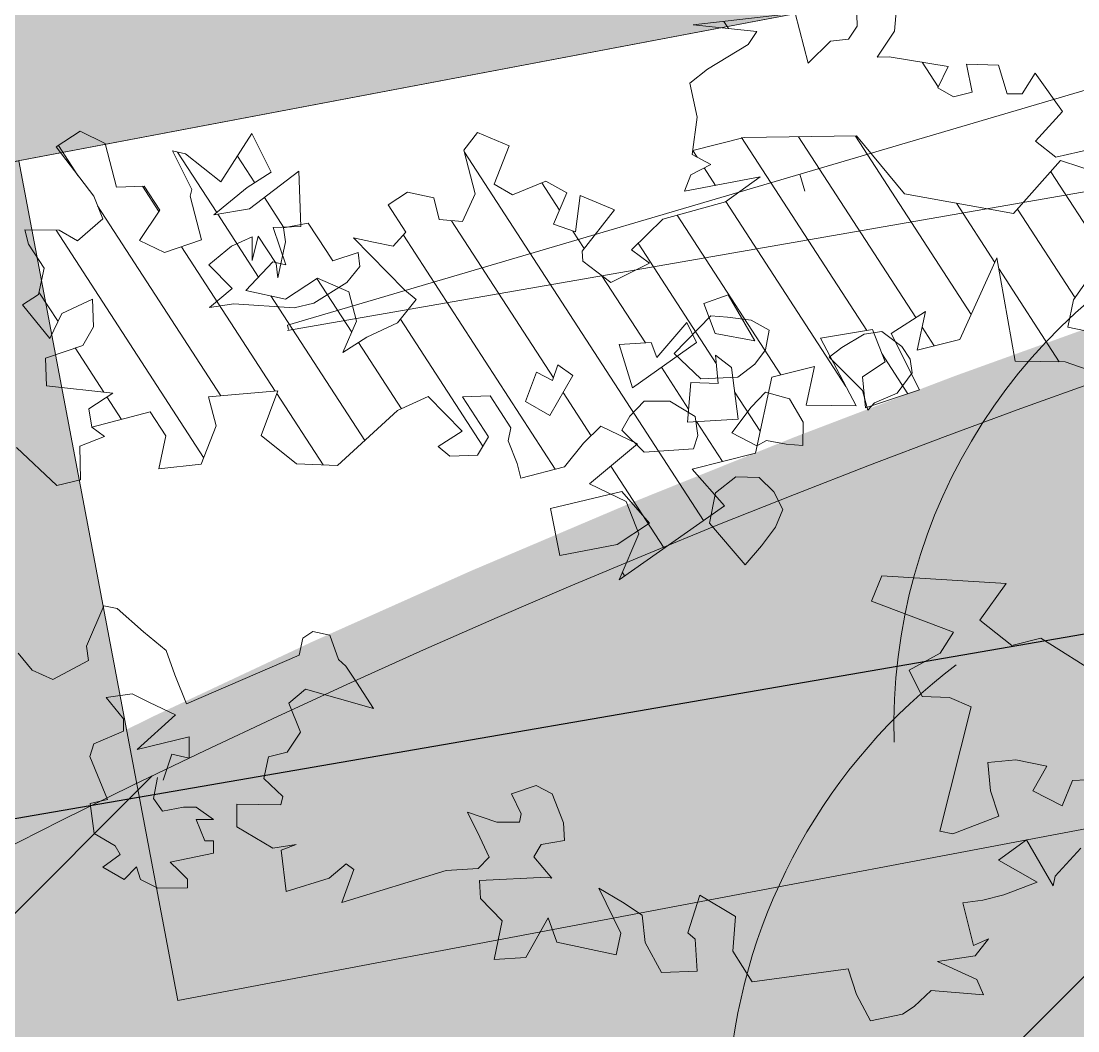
# Model space of a CAD drawing. Header units: metres. Extents: x 1838950 to 1842843, y 5171318 to 5174224.
# Drawn here: x 1841196.931 to 1841197.92, y 5171543.536 to 5171544.481 of the extents above; entities that cross this region are included whole.
import ezdxf

# ---------------------------------------------------------------- set-up
doc = ezdxf.new("R2010")
doc.units = ezdxf.units.M
doc.header["$LTSCALE"] = 0.0254
doc.layers.add('Fond topo - ESPACE_BOISE_SHAD', color=8, linetype='Continuous', lineweight=18)
doc.layers.add('SA - Talus', color=7, linetype='Continuous', lineweight=18)
for name, color, linetype, lineweight, true_color in [('SA - arbuste', 7, 'Continuous', 18, 0x008000), ('SA - clôture', 7, 'Continuous', 18, 0x800080), ('SA - EBC', 7, 'Continuous', 18, 0x4f7f3f), ('SA - EP-réso', 5, 'Continuous', 18, 0x0000ff), ('SA - gazon', 7, 'Continuous', 18, 0xccffcc), ('SA - haie séparative', 7, 'Continuous', 18, 0x008000), ('SA - Limite terrain', 1, 'Continuous', 18, 0xff0000), ('SA - trame EBC', 2, 'Continuous', 18, 0xffff00), ('SA - trame gazon', 4, 'Continuous', 18, 0x00ffff)]:
    doc.layers.add(name, color=color, linetype=linetype, lineweight=lineweight, true_color=true_color)

# ---------------------------------------------------------------- blocks, each defined once
blk = doc.blocks.new('MENSURA_TALSYM_4-4')
at = {"layer": 'SA - Talus'}
for p, q in [((1841197.66479, 5171544.32216), (1841197.66013, 5171544.33796)), ((1841197.18167, 5171544.19275), (1841197.18053, 5171544.1966))]:
    blk.add_line(p, q, dxfattribs=at)

msp = doc.modelspace()

# ---------------------------------------------------------------- hatches: boundary and pattern name
at = {"layer": 'Fond topo - ESPACE_BOISE_SHAD', "linetype": 'Continuous', "lineweight": 0, "true_color": 0x67a552}
msp.add_hatch(color=85, dxfattribs=at).paths.add_polyline_path([(1841240.57696, 5171532.47601), (1841223.90946, 5171528.20961), (1841224.06095, 5171523.69861), (1841215.55499, 5171521.13789), (1841206.86406, 5171520.67978), (1841199.27032, 5171522.03107), (1841198.99262, 5171522.19594), (1841198.71861, 5171522.36691), (1841198.44844, 5171522.54387), (1841198.18225, 5171522.72675), (1841197.92014, 5171522.91545), (1841197.66227, 5171523.10989), (1841197.40874, 5171523.30996), (1841197.15969, 5171523.51558), (1841196.91523, 5171523.72664), (1841196.67549, 5171523.94304), (1841196.44057, 5171524.16467), (1841196.2106, 5171524.39143), (1841195.98569, 5171524.62321), (1841195.76594, 5171524.85989), (1841195.55147, 5171525.10136), (1841195.34237, 5171525.3475), (1841195.13875, 5171525.59818), (1841194.94071, 5171525.8533), (1841194.74834, 5171526.11273), (1841194.56174, 5171526.37633), (1841194.381, 5171526.64398), (1841194.2062, 5171526.91556), (1841194.03744, 5171527.19092), (1841193.87478, 5171527.46994), (1841193.71832, 5171527.75247), (1841193.56813, 5171528.03839), (1841193.42428, 5171528.32755), (1841193.28685, 5171528.61981), (1841193.15589, 5171528.91503), (1841193.03147, 5171529.21307), (1841192.91365, 5171529.51378), (1841192.8025, 5171529.81701), (1841192.69805, 5171530.12262), (1841192.60038, 5171530.43046), (1841192.50951, 5171530.74038), (1841192.4255, 5171531.05223), (1841192.34839, 5171531.36585), (1841192.27821, 5171531.6811), (1841192.215, 5171531.99782), (1841192.1588, 5171532.31585), (1841192.10961, 5171532.63505), (1841192.06748, 5171532.95526), (1841192.03242, 5171533.27631), (1841192.00445, 5171533.59806), (1841191.98358, 5171533.92035), (1841191.96982, 5171534.24302), (1841191.96318, 5171534.56592), (1841191.96367, 5171534.88888), (1841191.97127, 5171535.21176), (1841191.98599, 5171535.53439), (1841192.00783, 5171535.85661), (1841192.03676, 5171536.17828), (1841192.07278, 5171536.49923), (1841192.11587, 5171536.81931), (1841192.16601, 5171537.13836), (1841192.22317, 5171537.45622), (1841192.28732, 5171537.77275), (1841192.32293, 5171537.93174), (1841192.36148, 5171538.09004), (1841192.40298, 5171538.2476), (1841192.4474, 5171538.40436), (1841192.49473, 5171538.56027), (1841192.54495, 5171538.71526), (1841192.59804, 5171538.8693), (1841192.654, 5171539.02232), (1841192.71279, 5171539.17427), (1841192.77439, 5171539.32511), (1841192.8388, 5171539.47477), (1841192.90597, 5171539.62321), (1841192.9759, 5171539.77037), (1841193.04855, 5171539.9162), (1841193.12391, 5171540.06066), (1841193.20193, 5171540.20369), (1841193.28261, 5171540.34525), (1841193.3659, 5171540.48528), (1841193.45179, 5171540.62373), (1841193.54024, 5171540.76057), (1841193.63121, 5171540.89573), (1841193.72469, 5171541.02918), (1841193.82063, 5171541.16086), (1841193.91901, 5171541.29074), (1841194.01979, 5171541.41877), (1841194.12293, 5171541.54489), (1841194.2284, 5171541.66908), (1841194.33616, 5171541.79129), (1841194.44617, 5171541.91146), (1841194.55841, 5171542.02957), (1841194.67282, 5171542.14557), (1841194.78937, 5171542.25943), (1841194.90802, 5171542.37109), (1841195.02872, 5171542.48053), (1841195.15144, 5171542.5877), (1841195.27614, 5171542.69257), (1841195.40276, 5171542.7951), (1841195.53127, 5171542.89526), (1841195.66162, 5171542.99301), (1841195.79376, 5171543.08832), (1841195.92766, 5171543.18115), (1841196.06326, 5171543.27148), (1841196.20052, 5171543.35927), (1841196.33939, 5171543.44449), (1841196.47981, 5171543.52711), (1841196.62176, 5171543.6071), (1841196.76516, 5171543.68444), (1841196.90998, 5171543.75909), (1841197.05616, 5171543.83104), (1841197.20366, 5171543.90026), (1841197.35242, 5171543.96672), (1841197.50239, 5171544.0304), (1841197.65352, 5171544.09128), (1841197.80575, 5171544.14934), (1841197.95904, 5171544.20456), (1841198.11333, 5171544.25691), (1841198.26857, 5171544.30639), (1841198.4247, 5171544.35297), (1841198.58167, 5171544.39663), (1841208.01189, 5171546.13825), (1841210.38319, 5171546.46826), (1841212.71196, 5171547.02398), (1841214.97675, 5171547.8003), (1841217.15673, 5171548.79008), (1841219.23183, 5171549.98421), (1841221.18295, 5171551.3717), (1841222.99213, 5171552.93976), (1841223.28293, 5171553.24412), (1841223.5445, 5171553.57393), (1841223.77461, 5171553.9264), (1841223.97133, 5171554.29855), (1841224.13299, 5171554.68722), (1841224.2582, 5171555.0891), (1841224.34592, 5171555.50081), (1841224.39539, 5171555.91883), (1841224.4062, 5171556.33963), (1841224.37826, 5171556.75965), (1841224.31179, 5171557.17531), (1841224.20738, 5171557.5831), (1841224.06589, 5171557.97955), (1841223.88854, 5171558.36131), (1841222.69923, 5171560.40298), (1841221.32547, 5171562.32539), (1841219.77912, 5171564.11192), (1841218.07355, 5171565.74713), (1841216.88847, 5171566.68061), (1841215.61507, 5171567.48945), (1841214.26639, 5171568.16537), (1841212.85628, 5171568.70143), (1841211.39918, 5171569.09214), (1841209.91003, 5171569.3335), (1841196.454, 5171570.69788), (1841184.6307, 5171572.61625), (1841184.42121, 5171572.65133), (1841184.21209, 5171572.68855), (1841184.00335, 5171572.72789), (1841183.79503, 5171572.76936), (1841183.58714, 5171572.81295), (1841183.37971, 5171572.85865), (1841183.17275, 5171572.90645), (1841182.96629, 5171572.95637), (1841182.76035, 5171573.00838), (1841182.55495, 5171573.06249), (1841182.35011, 5171573.11868), (1841182.14585, 5171573.17696), (1841181.9422, 5171573.23731), (1841181.73917, 5171573.29974), (1841181.53679, 5171573.36422), (1841181.33507, 5171573.43077), (1841181.13404, 5171573.49936), (1841180.93372, 5171573.57), (1841180.73413, 5171573.64268), (1841180.53529, 5171573.71738), (1841180.33723, 5171573.7941), (1841180.13995, 5171573.87283), (1841179.94348, 5171573.95357), (1841179.74785, 5171574.03631), (1841179.55307, 5171574.12103), (1841179.35916, 5171574.20773), (1841179.16615, 5171574.2964), (1841178.97404, 5171574.38703), (1841178.78287, 5171574.47961), (1841178.59266, 5171574.57414), (1841178.40341, 5171574.67059), (1841178.21516, 5171574.76897), (1841178.02791, 5171574.86925), (1841177.8417, 5171574.97144), (1841177.65654, 5171575.07552), (1841177.47245, 5171575.18148), (1841177.28944, 5171575.28931), (1841177.10755, 5171575.39899), (1841176.92677, 5171575.51052), (1841176.74715, 5171575.62389), (1841176.56869, 5171575.73908), (1841176.3914, 5171575.85608), (1841176.21532, 5171575.97488), (1841176.04046, 5171576.09546), (1841175.86684, 5171576.21782), (1841175.69447, 5171576.34194), (1841175.52337, 5171576.46781), (1841175.35356, 5171576.59541), (1841175.18506, 5171576.72474), (1841175.01788, 5171576.85577), (1841174.85205, 5171576.9885), (1841174.68758, 5171577.12291), (1841174.52448, 5171577.25899), (1841174.36278, 5171577.39672), (1841174.20249, 5171577.53609), (1841174.04363, 5171577.67709), (1841173.88621, 5171577.81969), (1841173.73025, 5171577.96389), (1841173.57576, 5171578.10967), (1841173.42277, 5171578.25702), (1841173.27129, 5171578.40591), (1841173.12133, 5171578.55634), (1841172.97291, 5171578.70829), (1841172.82604, 5171578.86175), (1841170.82783, 5171582.95021), (1841169.16058, 5171588.22289), (1841165.78622, 5171613.26164), (1841166.58941, 5171613.58847), (1841167.36105, 5171613.98408), (1841168.09526, 5171614.44548), (1841168.78644, 5171614.96913), (1841169.42932, 5171615.55107), (1841170.01901, 5171616.18684), (1841170.55101, 5171616.87161), (1841171.02128, 5171617.60016), (1841171.42624, 5171618.36694), (1841171.76278, 5171619.16612), (1841172.02836, 5171619.99159), (1841172.22095, 5171620.83708), (1841172.33908, 5171621.69614), (1841172.38185, 5171622.56223), (1841172.34894, 5171623.42876), (1841172.2406, 5171624.28911), (1841172.05764, 5171625.13673), (1841171.80148, 5171625.96518), (1841171.47405, 5171626.76813), (1841171.43548, 5171626.85266), (1841171.39738, 5171626.9374), (1841171.35975, 5171627.02236), (1841171.3226, 5171627.10752), (1841171.28591, 5171627.19289), (1841171.24971, 5171627.27845), (1841171.21398, 5171627.36422), (1841171.17872, 5171627.45019), (1841171.14395, 5171627.53635), (1841171.10965, 5171627.6227), (1841171.07584, 5171627.70925), (1841171.04251, 5171627.79598), (1841171.00965, 5171627.88289), (1841170.97729, 5171627.96998), (1841170.9454, 5171628.05726), (1841170.91401, 5171628.1447), (1841170.8831, 5171628.23233), (1841170.85267, 5171628.32012), (1841170.82274, 5171628.40808), (1841170.79329, 5171628.4962), (1841170.76434, 5171628.58449), (1841170.73587, 5171628.67294), (1841170.7079, 5171628.76154), (1841170.68042, 5171628.8503), (1841170.65343, 5171628.93921), (1841170.62694, 5171629.02826), (1841170.60095, 5171629.11747), (1841170.57545, 5171629.20681), (1841170.55044, 5171629.2963), (1841170.52594, 5171629.38592), (1841170.50193, 5171629.47568), (1841170.47843, 5171629.56558), (1841170.45542, 5171629.6556), (1841170.43291, 5171629.74574), (1841170.41091, 5171629.83601), (1841170.3894, 5171629.92641), (1841170.3684, 5171630.01691), (1841170.34791, 5171630.10754), (1841170.32791, 5171630.19828), (1841170.30842, 5171630.28912), (1841170.28944, 5171630.38008), (1841170.27096, 5171630.47114), (1841170.25299, 5171630.5623), (1841170.23553, 5171630.65355), (1841170.21857, 5171630.74491), (1841170.20212, 5171630.83636), (1841170.18618, 5171630.92789), (1841170.17075, 5171631.01952), (1841170.15583, 5171631.11122), (1841170.14142, 5171631.20301), (1841170.12751, 5171631.29488), (1841170.11412, 5171631.38683), (1841170.10124, 5171631.47884), (1841170.08888, 5171631.57093), (1841170.07702, 5171631.66308), (1841170.06568, 5171631.7553), (1841170.05485, 5171631.84758), (1841170.04453, 5171631.93992), (1841170.03472, 5171632.03232), (1841170.02543, 5171632.12477), (1841170.01665, 5171632.21727), (1841170.00839, 5171632.30981), (1841170.00064, 5171632.4024), (1841169.99341, 5171632.49503), (1841169.98669, 5171632.58771), (1841169.98049, 5171632.68041), (1841169.9748, 5171632.77315), (1841169.8848, 5171633.58479), (1841169.7111, 5171634.38272), (1841169.45558, 5171635.15833), (1841169.12099, 5171635.90325), (1841165.3562, 5171643.54185), (1841173.01784, 5171649.32357), (1841177.11529, 5171643.70723), (1841174.98599, 5171642.12992), (1841179.57685, 5171635.93454), (1841179.61904, 5171635.87683), (1841179.6605, 5171635.81859), (1841179.7012, 5171635.75982), (1841179.74115, 5171635.70053), (1841179.78034, 5171635.64074), (1841179.81876, 5171635.58046), (1841179.85641, 5171635.51968), (1841179.89327, 5171635.45843), (1841179.92935, 5171635.39672), (1841179.96464, 5171635.33455), (1841179.99913, 5171635.27193), (1841180.03282, 5171635.20887), (1841180.0657, 5171635.14539), (1841180.09776, 5171635.0815), (1841180.12901, 5171635.0172), (1841180.15942, 5171634.95251), (1841180.18901, 5171634.88743), (1841180.21777, 5171634.82198), (1841180.24568, 5171634.75616), (1841180.27276, 5171634.69), (1841180.29898, 5171634.62349), (1841180.32435, 5171634.55666), (1841180.34887, 5171634.48951), (1841180.37252, 5171634.42204), (1841180.39531, 5171634.35428), (1841180.41723, 5171634.28624), (1841180.43828, 5171634.21792), (1841180.45845, 5171634.14934), (1841180.47775, 5171634.0805), (1841180.49616, 5171634.01143), (1841180.51369, 5171633.94212), (1841180.53033, 5171633.87259), (1841180.54608, 5171633.80286), (1841180.56094, 5171633.73293), (1841180.5749, 5171633.66282), (1841180.58797, 5171633.59254), (1841180.60013, 5171633.52209), (1841180.6114, 5171633.4515), (1841180.62176, 5171633.38076), (1841180.63121, 5171633.3099), (1841180.63976, 5171633.23893), (1841180.6474, 5171633.16785), (1841180.65413, 5171633.09667), (1841180.65995, 5171633.02542), (1841180.66485, 5171632.9541), (1841180.66885, 5171632.88273), (1841180.67193, 5171632.8113), (1841180.6741, 5171632.73985), (1841180.67535, 5171632.66837), (1841180.67569, 5171632.59688), (1841180.67512, 5171632.5254), (1841180.67363, 5171632.45392), (1841180.67123, 5171632.38248), (1841180.66792, 5171632.31106), (1841180.66369, 5171632.2397), (1841180.65855, 5171632.1684), (1841180.6525, 5171632.09716), (1841180.64554, 5171632.02602), (1841180.63767, 5171631.95496), (1841180.62889, 5171631.88401), (1841180.61921, 5171631.81318), (1841180.60862, 5171631.74248), (1841180.34242, 5171622.58096), (1841180.82428, 5171620.66685), (1841185.22702, 5171612.60479), (1841196.97955, 5171597.4255), (1841207.57993, 5171599.26971), (1841210.43332, 5171595.42729), (1841213.64469, 5171591.87862), (1841217.18397, 5171588.6569), (1841221.01804, 5171585.79231), (1841225.111, 5171583.31165), (1841230.04804, 5171580.76966), (1841223.42847, 5171579.93363), (1841224.05783, 5171569.42696), (1841231.48846, 5171569.45284), (1841238.96285, 5171543.83825), (1841241.00693, 5171534.58618)])
at = {"layer": 'SA - EBC', "linetype": 'Continuous', "lineweight": 18, "true_color": 0x4f7f3f}
h = msp.add_hatch(dxfattribs=at)
h.set_pattern_fill('_USER_1', color=87, style=0, pattern_type=2)
h.set_pattern_definition([(45, (0, 0), (-0.53033008589, 0.53033008589), [])])
edge = h.paths.add_edge_path()
edge.add_line((1841240.53422, 5171532.51668), (1841223.85814, 5171528.24809))
edge.add_line((1841223.85814, 5171528.24809), (1841224.00969, 5171523.73539))
edge.add_line((1841224.00969, 5171523.73539), (1841215.54634, 5171521.1875))
edge.add_line((1841215.54634, 5171521.1875), (1841206.86717, 5171520.73002))
edge.add_line((1841206.86717, 5171520.73002), (1841199.28776, 5171522.07875))
edge.add_arc((1841206.6075, 5171534.7055), 14.59498, 167.91045, 239.899088, ccw=False)
edge.add_arc((1841200.84986, 5171535.93873), 8.70675, 105.025118, 167.910457, ccw=False)
edge.add_line((1841198.5927, 5171544.34782), (1841208.0187, 5171546.08867))
edge.add_arc((1841205.76173, 5171570.99186), 25.00526, 275.178548, 313.665881)
edge.add_arc((1841219.83592, 5171556.24649), 4.62123, 313.66588, 387.5573)
edge.add_arc((1841201.35554, 5171546.60272), 25.46654, 27.557292, 48.870644)
edge.add_arc((1841208.27418, 5171554.52551), 14.94807, 48.870638, 83.696887)
edge.add_line((1841209.9153, 5171569.38322), (1841196.46053, 5171570.74748))
edge.add_line((1841196.46053, 5171570.74748), (1841184.63871, 5171572.6656))
edge.add_arc((1841187.97224, 5171593.21091), 20.81399, 223.473151, 260.78391, ccw=False)
edge.add_line((1841172.8676, 5171578.89058), (1841170.87438, 5171582.96883))
edge.add_line((1841170.87438, 5171582.96883), (1841169.20956, 5171588.23385))
edge.add_line((1841169.20956, 5171588.23385), (1841165.84117, 5171613.22825))
edge.add_arc((1841162.44686, 5171622.61878), 9.98515, 289.872935, 384.685902)
edge.add_arc((1841186.66406, 5171633.75023), 16.66784, 183.35056, 204.685901, ccw=False)
edge.add_arc((1841162.12579, 5171632.31363), 7.91245, 3.350561, 27.161916)
edge.add_line((1841169.16566, 5171635.92572), (1841165.41934, 5171643.52685))
edge.add_line((1841165.41934, 5171643.52685), (1841173.0074, 5171649.25305))
edge.add_line((1841173.0074, 5171649.25305), (1841177.04564, 5171643.71786))
edge.add_line((1841177.04564, 5171643.71786), (1841174.91604, 5171642.14034))
edge.add_line((1841174.91604, 5171642.14034), (1841179.53668, 5171635.90477))
edge.add_arc((1841175.08494, 5171632.60597), 5.54076, -8.91739, 36.53896, ccw=False)
edge.add_line((1841180.55873, 5171631.7471), (1841180.29224, 5171622.57548))
edge.add_line((1841180.29224, 5171622.57548), (1841180.77735, 5171620.64847))
edge.add_line((1841180.77735, 5171620.64847), (1841185.18504, 5171612.57733))
edge.add_line((1841185.18504, 5171612.57733), (1841196.95845, 5171597.37108))
edge.add_line((1841196.95845, 5171597.37108), (1841207.5565, 5171599.21488))
edge.add_arc((1841248.67311, 5171626.80491), 49.5155, 213.862359, 241.55375)
edge.add_arc((1841288.10023, 5171699.58331), 132.28745, 241.5537408, 243.8874454)
edge.add_line((1841229.87577, 5171580.7983), (1841223.37576, 5171579.97737))
edge.add_line((1841223.37576, 5171579.97737), (1841224.01075, 5171569.3768))
edge.add_line((1841224.01075, 5171569.3768), (1841231.451, 5171569.40271))
edge.add_line((1841231.451, 5171569.40271), (1841238.91439, 5171543.82584))
edge.add_line((1841238.91439, 5171543.82584), (1841240.95582, 5171534.58576))
edge.add_line((1841240.95582, 5171534.58576), (1841240.53422, 5171532.51668))
at = {"layer": 'SA - gazon', "linetype": 'Continuous', "lineweight": 0, "true_color": 0xccffcc}
h = msp.add_hatch(color=254, dxfattribs=at)
edge = h.paths.add_edge_path()
edge.add_line((1841188.25297, 5171541.89329), (1841191.01313, 5171527.31842))
edge.add_line((1841191.01313, 5171527.31842), (1841190.52187, 5171527.22539))
edge.add_line((1841190.52187, 5171527.22539), (1841192.27617, 5171518.11403))
edge.add_line((1841192.27617, 5171518.11403), (1841199.81343, 5171519.39323))
edge.add_line((1841199.81343, 5171519.39323), (1841210.52294, 5171521.43963))
edge.add_line((1841210.52294, 5171521.43963), (1841228.99055, 5171525.7768))
edge.add_line((1841228.99055, 5171525.7768), (1841228.71953, 5171526.74257))
edge.add_line((1841228.71953, 5171526.74257), (1841226.94002, 5171526.15468))
edge.add_line((1841226.94002, 5171526.15468), (1841226.46913, 5171527.30603))
edge.add_line((1841226.46913, 5171527.30603), (1841227.29998, 5171527.58695))
edge.add_line((1841227.29998, 5171527.58695), (1841226.4609, 5171529.53804))
edge.add_line((1841226.4609, 5171529.53804), (1841225.19662, 5171532.61813))
edge.add_line((1841225.19662, 5171532.61813), (1841223.54146, 5171536.8595))
edge.add_line((1841223.54146, 5171536.8595), (1841222.17116, 5171540.43718))
edge.add_line((1841222.17116, 5171540.43718), (1841220.93767, 5171543.85646))
edge.add_line((1841220.93767, 5171543.85646), (1841218.80055, 5171549.74758))
edge.add_line((1841218.80055, 5171549.74758), (1841218.66686, 5171549.66565))
edge.add_arc((1841206.2459, 5171569.70997), 23.58082, 284.378263, 301.785451, ccw=False)
edge.add_line((1841212.10155, 5171546.86776), (1841210.26007, 5171546.51637))
edge.add_line((1841210.26007, 5171546.51637), (1841210.11072, 5171547.30496))
edge.add_line((1841210.11072, 5171547.30496), (1841208.93058, 5171547.08147))
edge.add_line((1841208.93058, 5171547.08147), (1841209.08134, 5171546.29144))
edge.add_line((1841209.08134, 5171546.29144), (1841207.03475, 5171545.91386))
edge.add_line((1841207.03475, 5171545.91386), (1841205.64572, 5171545.1871))
edge.add_line((1841205.64572, 5171545.1871), (1841197.07799, 5171543.56456))
edge.add_line((1841197.07799, 5171543.56456), (1841196.92913, 5171544.35059))
edge.add_line((1841196.92913, 5171544.35059), (1841195.75009, 5171544.1273))
edge.add_line((1841195.75009, 5171544.1273), (1841195.89894, 5171543.34127))
edge.add_line((1841195.89894, 5171543.34127), (1841188.25297, 5171541.89329))
msp.add_hatch(color=254, dxfattribs=at).paths.add_polyline_path([(1841194.99013, 5171546.52789), (1841195.45532, 5171544.07148), (1841204.80986, 5171545.84303), (1841204.62378, 5171546.8256), (1841200.69364, 5171546.0813), (1841200.41452, 5171547.55517)])

# ---------------------------------------------------------------- linework, layer by layer
at = {"layer": 'SA - arbuste'}
for centre, radius, start, end in [((1841198.26911, 5171543.82315), 0.52093, 43.62855, 181.84582), ((1841198.13156, 5171543.44793), 0.53976, 127.04846, 222.55566)]:
    msp.add_arc(centre, radius, start, end, dxfattribs=at)
at = {"layer": 'SA - clôture', "lineweight": 20, "flags": 128}
msp.add_lwpolyline([(1841204.8895, 5171548.91147), (1841205.44774, 5171545.96383), (1841196.83088, 5171544.33198)], dxfattribs=at)
at = {"layer": 'SA - EP-réso', "lineweight": 30}
msp.add_line((1841196.00527, 5171543.57637), (1841205.99142, 5171545.29869), dxfattribs=at)
at = {"layer": 'SA - haie séparative'}
for p, q in [((1841197.59318, 5171544.47439), (1841197.58884, 5171544.48108)), ((1841197.59318, 5171544.47439), (1841197.58884, 5171544.48108)), ((1841197.78958, 5171544.41988), (1841197.77466, 5171544.44289)), ((1841197.78958, 5171544.41988), (1841197.77466, 5171544.44289)), ((1841197.71306, 5171544.37376), (1841197.60806, 5171544.37249)), ((1841197.82045, 5171544.20675), (1841197.71214, 5171544.37374)), ((1841197.82045, 5171544.20675), (1841197.71214, 5171544.37374)), ((1841197.75817, 5171544.3195), (1841197.71306, 5171544.37376)), ((1841196.98447, 5171544.33689), (1841196.96624, 5171544.36501)), ((1841196.98447, 5171544.33689), (1841196.96624, 5171544.36501)), ((1841197.60806, 5171544.37249), (1841197.55987, 5171544.3602)), ((1841197.72287, 5171544.19166), (1841197.6056, 5171544.37246)), ((1841197.72287, 5171544.19166), (1841197.6056, 5171544.37246)), ((1841197.76872, 5171544.20374), (1841197.65887, 5171544.3731)), ((1841197.76872, 5171544.20374), (1841197.65887, 5171544.3731)), ((1841197.1144, 5171544.30212), (1841197.07768, 5171544.35873)), ((1841197.1144, 5171544.30212), (1841197.07768, 5171544.35873)), ((1841197.14996, 5171544.33005), (1841197.13376, 5171544.35503)), ((1841197.14996, 5171544.33005), (1841197.13376, 5171544.35503)), ((1841197.56987, 5171544.01373), (1841197.34615, 5171544.35864)), ((1841197.56987, 5171544.01373), (1841197.34615, 5171544.35864)), ((1841197.56385, 5171544.35407), (1841197.55987, 5171544.36021)), ((1841197.56385, 5171544.35407), (1841197.55987, 5171544.36021)), ((1841197.58104, 5171544.32756), (1841197.57044, 5171544.34392)), ((1841197.58104, 5171544.32756), (1841197.57044, 5171544.34392)), ((1841197.90414, 5171544.35076), (1841197.86011, 5171544.30118)), ((1841197.98706, 5171544.32363), (1841197.90414, 5171544.35076)), ((1841197.94559, 5171544.26212), (1841197.89487, 5171544.34032)), ((1841197.94559, 5171544.26212), (1841197.89487, 5171544.34032)), ((1841197.06016, 5171544.30297), (1841197.04481, 5171544.32664)), ((1841197.06016, 5171544.30297), (1841197.04481, 5171544.32664)), ((1841197.43508, 5171544.3043), (1841197.41855, 5171544.32979)), ((1841197.43508, 5171544.3043), (1841197.41855, 5171544.32979)), ((1841197.17697, 5171544.28841), (1841197.15894, 5171544.31621)), ((1841197.17697, 5171544.28841), (1841197.15894, 5171544.31621)), ((1841197.86011, 5171544.30118), (1841197.75817, 5171544.3195)), ((1841197.11825, 5171544.13064), (1841197.0029, 5171544.30849)), ((1841197.11825, 5171544.13064), (1841197.0029, 5171544.30849)), ((1841197.70317, 5171544.13928), (1841197.59088, 5171544.31239)), ((1841197.70317, 5171544.13928), (1841197.59088, 5171544.31239)), ((1841197.84257, 5171544.25542), (1841197.80666, 5171544.31079)), ((1841197.84257, 5171544.25542), (1841197.80666, 5171544.31079)), ((1841197.91766, 5171544.22242), (1841197.86384, 5171544.30539)), ((1841197.91766, 5171544.22242), (1841197.86384, 5171544.30539)), ((1841197.15357, 5171544.24173), (1841197.11543, 5171544.30053)), ((1841197.15357, 5171544.24173), (1841197.11543, 5171544.30053)), ((1841197.42948, 5171544.14741), (1841197.33408, 5171544.29449)), ((1841197.42948, 5171544.14741), (1841197.33408, 5171544.29449)), ((1841197.64237, 5171544.15025), (1841197.5454, 5171544.29975)), ((1841197.64237, 5171544.15025), (1841197.5454, 5171544.29975)), ((1841197.10212, 5171544.07274), (1841196.964, 5171544.28569)), ((1841197.10212, 5171544.07274), (1841196.964, 5171544.28569)), ((1841197.17699, 5171544.28786), (1841197.20001, 5171544.29216)), ((1841197.17877, 5171544.27459), (1841197.17699, 5171544.28786)), ((1841197.20001, 5171544.29216), (1841197.21665, 5171544.26651)), ((1841197.45826, 5171544.26857), (1841197.44776, 5171544.28474)), ((1841197.45826, 5171544.26857), (1841197.44776, 5171544.28474)), ((1841197.12819, 5171544.27063), (1841197.14756, 5171544.2794)), ((1841197.14746, 5171544.25732), (1841197.15322, 5171544.28003)), ((1841197.14756, 5171544.2794), (1841197.14746, 5171544.25732)), ((1841197.15322, 5171544.28003), (1841197.16986, 5171544.25438)), ((1841197.17163, 5171544.24111), (1841197.17877, 5171544.27459)), ((1841197.43126, 5171544.06189), (1841197.28911, 5171544.28106)), ((1841197.43126, 5171544.06189), (1841197.28911, 5171544.28106)), ((1841197.1691, 5171544.13501), (1841197.08147, 5171544.27012)), ((1841197.1691, 5171544.13501), (1841197.08147, 5171544.27012)), ((1841197.10694, 5171544.25306), (1841197.12819, 5171544.27063)), ((1841197.21665, 5171544.26651), (1841197.22289, 5171544.2569)), ((1841197.22289, 5171544.2569), (1841197.24666, 5171544.26472)), ((1841197.24666, 5171544.26472), (1841197.24844, 5171544.25145)), ((1841197.58181, 5171544.16084), (1841197.50881, 5171544.2734)), ((1841197.58181, 5171544.16084), (1841197.50881, 5171544.2734)), ((1841197.12892, 5171544.23087), (1841197.10694, 5171544.25306)), ((1841197.16986, 5171544.25438), (1841197.17163, 5171544.24111)), ((1841197.24844, 5171544.25145), (1841197.23606, 5171544.23659)), ((1841197.90291, 5171544.16239), (1841197.84633, 5171544.24962)), ((1841197.90291, 5171544.16239), (1841197.84633, 5171544.24962)), ((1841197.23606, 5171544.23659), (1841197.20525, 5171544.21737)), ((1841197.24074, 5171544.1901), (1841197.20819, 5171544.24028)), ((1841197.24074, 5171544.1901), (1841197.20819, 5171544.24028)), ((1841197.51565, 5171544.18009), (1841197.47491, 5171544.2429)), ((1841197.51565, 5171544.18009), (1841197.47491, 5171544.2429)), ((1841196.96583, 5171544.20011), (1841196.94799, 5171544.22762)), ((1841196.96583, 5171544.20011), (1841196.94799, 5171544.22762)), ((1841197.10768, 5171544.2133), (1841197.12892, 5171544.23087)), ((1841197.13051, 5171544.21672), (1841197.10768, 5171544.2133)), ((1841197.18682, 5171544.21301), (1841197.13051, 5171544.21672)), ((1841197.25287, 5171544.08863), (1841197.16503, 5171544.22405)), ((1841197.25287, 5171544.08863), (1841197.16503, 5171544.22405)), ((1841197.20525, 5171544.21737), (1841197.18682, 5171544.21301)), ((1841197.36351, 5171544.08358), (1841197.28642, 5171544.20243)), ((1841197.36351, 5171544.08358), (1841197.28642, 5171544.20243)), ((1841197.78582, 5171544.17738), (1841197.7745, 5171544.19482)), ((1841197.78582, 5171544.17738), (1841197.7745, 5171544.19482)), ((1841197.28718, 5171544.11849), (1841197.247, 5171544.18044)), ((1841197.28718, 5171544.11849), (1841197.247, 5171544.18044)), ((1841197.0087, 5171544.13401), (1841196.98188, 5171544.17536)), ((1841197.0087, 5171544.13401), (1841196.98188, 5171544.17536)), ((1841197.76125, 5171544.13249), (1841197.73686, 5171544.17009)), ((1841197.76125, 5171544.13249), (1841197.73686, 5171544.17009)), ((1841197.55588, 5171544.11806), (1841197.53048, 5171544.15722)), ((1841197.55588, 5171544.11806), (1841197.53048, 5171544.15722)), ((1841197.02522, 5171544.10854), (1841197.01164, 5171544.12948)), ((1841197.02522, 5171544.10854), (1841197.01164, 5171544.12948)), ((1841197.21396, 5171544.06585), (1841197.17054, 5171544.13279)), ((1841197.21396, 5171544.06585), (1841197.17054, 5171544.13279)), ((1841197.46468, 5171544.09314), (1841197.43845, 5171544.13357)), ((1841197.46468, 5171544.09314), (1841197.43845, 5171544.13357)), ((1841197.62296, 5171544.0974), (1841197.59904, 5171544.13428)), ((1841197.62296, 5171544.0974), (1841197.59904, 5171544.13428)), ((1841197.58772, 5171544.06897), (1841197.56338, 5171544.10649)), ((1841197.58772, 5171544.06897), (1841197.56338, 5171544.10649)), ((1841197.00942, 5171544.09237), (1841196.99752, 5171544.10135)), ((1841196.98634, 5171544.08347), (1841197.00942, 5171544.09237)), ((1841196.96468, 5171544.04664), (1841196.92714, 5171544.08227)), ((1841196.98634, 5171544.08347), (1841196.98701, 5171544.05202)), ((1841197.53299, 5171543.98782), (1841197.48312, 5171544.0647)), ((1841197.53299, 5171543.98782), (1841197.48312, 5171544.0647)), ((1841196.98701, 5171544.05202), (1841196.96468, 5171544.04664)), ((1841197.42659, 5171544.02518), (1841197.49355, 5171544.04111)), ((1841197.49355, 5171544.04111), (1841197.51947, 5171544.01149)), ((1841197.43554, 5171543.98109), (1841197.42659, 5171544.02518)), ((1841197.51947, 5171544.01149), (1841197.48898, 5171543.99142)), ((1841197.48898, 5171543.99142), (1841197.43554, 5171543.98109)), ((1841197.49612, 5171543.9619), (1841197.494, 5171543.96516)), ((1841197.49612, 5171543.9619), (1841197.494, 5171543.96516)), ((1841197.7369, 5171543.96218), (1841197.72724, 5171543.93845)), ((1841197.85323, 5171543.95488), (1841197.7369, 5171543.96218)), ((1841197.82842, 5171543.92057), (1841197.85323, 5171543.95488)), ((1841197.72724, 5171543.93845), (1841197.8039, 5171543.90922)), ((1841197.00884, 5171543.93408), (1841196.99246, 5171543.89612)), ((1841197.02118, 5171543.93145), (1841197.00884, 5171543.93408)), ((1841197.04599, 5171543.90958), (1841197.02118, 5171543.93145)), ((1841197.85833, 5171543.8967), (1841197.82842, 5171543.92057)), ((1841197.06715, 5171543.89218), (1841197.04599, 5171543.90958)), ((1841197.20447, 5171543.90988), (1841197.19485, 5171543.90364)), ((1841197.22032, 5171543.9065), (1841197.20447, 5171543.90988)), ((1841197.8039, 5171543.90922), (1841197.79146, 5171543.88976)), ((1841197.19485, 5171543.90364), (1841197.19147, 5171543.88779)), ((1841197.22834, 5171543.88361), (1841197.22032, 5171543.9065)), ((1841197.88563, 5171543.90377), (1841197.85833, 5171543.8967)), ((1841197.94732, 5171543.86483), (1841197.88563, 5171543.90377)), ((1841196.94166, 5171543.8738), (1841196.92843, 5171543.88951)), ((1841196.99246, 5171543.89612), (1841196.99424, 5171543.88285)), ((1841197.07516, 5171543.86929), (1841197.06715, 5171543.89218)), ((1841197.79146, 5171543.88976), (1841197.76229, 5171543.87388)), ((1841196.99424, 5171543.88285), (1841196.96098, 5171543.86507)), ((1841197.19147, 5171543.88779), (1841197.08595, 5171543.84212)), ((1841197.23533, 5171543.87752), (1841197.22834, 5171543.88361)), ((1841196.96098, 5171543.86507), (1841196.94166, 5171543.8738)), ((1841197.08595, 5171543.84212), (1841197.07516, 5171543.86929)), ((1841197.24503, 5171543.86255), (1841197.23533, 5171543.87752)), ((1841197.76229, 5171543.87388), (1841197.77452, 5171543.84917)), ((1841197.26098, 5171543.83797), (1841197.24503, 5171543.86255)), ((1841197.01089, 5171543.84802), (1841197.0352, 5171543.8517)), ((1841197.0352, 5171543.8517), (1841197.05144, 5171543.84364)), ((1841197.18189, 5171543.84285), (1841197.1976, 5171543.85608)), ((1841197.1976, 5171543.85608), (1841197.26098, 5171543.83797)), ((1841197.02717, 5171543.82825), (1841197.01089, 5171543.84802)), ((1841197.05144, 5171543.84364), (1841197.0758, 5171543.83201)), ((1841197.19268, 5171543.81569), (1841197.18189, 5171543.84285)), ((1841197.77452, 5171543.84917), (1841197.80013, 5171543.84831)), ((1841197.82033, 5171543.8394), (1841197.79095, 5171543.72317)), ((1841197.80013, 5171543.84831), (1841197.82033, 5171543.8394)), ((1841197.0758, 5171543.83201), (1841197.03987, 5171543.79947)), ((1841197.0272, 5171543.81654), (1841197.02717, 5171543.82825)), ((1841196.99932, 5171543.80474), (1841197.0272, 5171543.81654)), ((1841197.03987, 5171543.79947), (1841197.08847, 5171543.81133)), ((1841197.08847, 5171543.81133), (1841197.08854, 5171543.79151)), ((1841197.18043, 5171543.79712), (1841197.19268, 5171543.81569)), ((1841196.99575, 5171543.79302), (1841196.99932, 5171543.80474)), ((1841197.01209, 5171543.75254), (1841196.99575, 5171543.79302)), ((1841197.07231, 5171543.79507), (1841197.06428, 5171543.77072)), ((1841197.08854, 5171543.79151), (1841197.07231, 5171543.79507)), ((1841197.15856, 5171543.7723), (1841197.16288, 5171543.79257)), ((1841197.16288, 5171543.79257), (1841197.18043, 5171543.79712)), ((1841197.83593, 5171543.78726), (1841197.86229, 5171543.78994)), ((1841197.86229, 5171543.78994), (1841197.89136, 5171543.78374)), ((1841197.8386, 5171543.76091), (1841197.83593, 5171543.78726)), ((1841197.89136, 5171543.78374), (1841197.87817, 5171543.76076)), ((1841197.05887, 5171543.7734), (1841197.05533, 5171543.75358)), ((1841197.1762, 5171543.75565), (1841197.15856, 5171543.7723)), ((1841197.90555, 5171543.74664), (1841197.91522, 5171543.77037)), ((1841197.91522, 5171543.77037), (1841197.96366, 5171543.77293)), ((1841197.41324, 5171543.76591), (1841197.39035, 5171543.7579)), ((1841197.42816, 5171543.75813), (1841197.41324, 5171543.76591)), ((1841197.84643, 5171543.73713), (1841197.8386, 5171543.76091)), ((1841197.87817, 5171543.76076), (1841197.90555, 5171543.74664)), ((1841196.99589, 5171543.74888), (1841197.01209, 5171543.75254)), ((1841197.05533, 5171543.75358), (1841197.06347, 5171543.74189)), ((1841197.17451, 5171543.74772), (1841197.1762, 5171543.75565)), ((1841197.39035, 5171543.7579), (1841197.3993, 5171543.73941)), ((1841197.43895, 5171543.73096), (1841197.42816, 5171543.75813)), ((1841196.99958, 5171543.72097), (1841196.99589, 5171543.74888)), ((1841197.06347, 5171543.74189), (1841197.08328, 5171543.74556)), ((1841197.08328, 5171543.74556), (1841197.09499, 5171543.74559)), ((1841197.09499, 5171543.74559), (1841197.11124, 5171543.73393)), ((1841197.13317, 5171543.74824), (1841197.17451, 5171543.74772)), ((1841197.13326, 5171543.72704), (1841197.13317, 5171543.74824)), ((1841197.34897, 5171543.74093), (1841197.36051, 5171543.71729)), ((1841197.37641, 5171543.7314), (1841197.34897, 5171543.74093)), ((1841197.11124, 5171543.73393), (1841197.09502, 5171543.73388)), ((1841197.09502, 5171543.73388), (1841197.10319, 5171543.71409)), ((1841197.39761, 5171543.73148), (1841197.37641, 5171543.7314)), ((1841197.3993, 5171543.73941), (1841197.39761, 5171543.73148)), ((1841197.43997, 5171543.71417), (1841197.43895, 5171543.73096)), ((1841197.80329, 5171543.72054), (1841197.84643, 5171543.73713)), ((1841197.01943, 5171543.70932), (1841196.99958, 5171543.72097)), ((1841197.16675, 5171543.70701), (1841197.13326, 5171543.72704)), ((1841197.79095, 5171543.72317), (1841197.80329, 5171543.72054)), ((1841197.10319, 5171543.71409), (1841197.1113, 5171543.71412)), ((1841197.1113, 5171543.71412), (1841197.11134, 5171543.70241)), ((1841197.36051, 5171543.71729), (1841197.36947, 5171543.6988)), ((1841197.41802, 5171543.71056), (1841197.43997, 5171543.71417)), ((1841197.87212, 5171543.71508), (1841197.84591, 5171543.6958)), ((1841197.89702, 5171543.67201), (1841197.87212, 5171543.71508)), ((1841197.00779, 5171543.68947), (1841197.02396, 5171543.70123)), ((1841197.02396, 5171543.70123), (1841197.01943, 5171543.70932)), ((1841197.11134, 5171543.70241), (1841197.07083, 5171543.69417)), ((1841197.1887, 5171543.71062), (1841197.16675, 5171543.70701)), ((1841197.17468, 5171543.70532), (1841197.1887, 5171543.71062)), ((1841197.17932, 5171543.66657), (1841197.17468, 5171543.70532)), ((1841197.41099, 5171543.69916), (1841197.41802, 5171543.71056)), ((1841197.9229, 5171543.70702), (1841197.8989, 5171543.68082)), ((1841197.07083, 5171543.69417), (1841197.07896, 5171543.68609)), ((1841197.23547, 5171543.69236), (1841197.21975, 5171543.67913)), ((1841197.24265, 5171543.68715), (1841197.23547, 5171543.69236)), ((1841197.36947, 5171543.6988), (1841197.35891, 5171543.68816)), ((1841197.42787, 5171543.67898), (1841197.41099, 5171543.69916)), ((1841197.84591, 5171543.6958), (1841197.88204, 5171543.6752)), ((1841197.02764, 5171543.67782), (1841197.00779, 5171543.68947)), ((1841197.03931, 5171543.68957), (1841197.02764, 5171543.67782)), ((1841197.04295, 5171543.67787), (1841197.03931, 5171543.68957)), ((1841197.07896, 5171543.68609), (1841197.08709, 5171543.67801)), ((1841197.23148, 5171543.65637), (1841197.24265, 5171543.68715)), ((1841197.32903, 5171543.68624), (1841197.23148, 5171543.65637)), ((1841197.35891, 5171543.68816), (1841197.32903, 5171543.68624)), ((1841197.05919, 5171543.66982), (1841197.04295, 5171543.67787)), ((1841197.08709, 5171543.67801), (1841197.08712, 5171543.6699)), ((1841197.21975, 5171543.67913), (1841197.17932, 5171543.66657)), ((1841197.36018, 5171543.67683), (1841197.42347, 5171543.67992)), ((1841197.3612, 5171543.66004), (1841197.36018, 5171543.67683)), ((1841197.42347, 5171543.67992), (1841197.42787, 5171543.67898)), ((1841197.88204, 5171543.6752), (1841197.85098, 5171543.66341)), ((1841197.8989, 5171543.68082), (1841197.89702, 5171543.67201)), ((1841197.08712, 5171543.6699), (1841197.05919, 5171543.66982)), ((1841197.47192, 5171543.6696), (1841197.49241, 5171543.62747)), ((1841197.49402, 5171543.6566), (1841197.47192, 5171543.6696)), ((1841197.56636, 5171543.66328), (1841197.55514, 5171543.62791)), ((1841197.59985, 5171543.64325), (1841197.56636, 5171543.66328)), ((1841197.85098, 5171543.66341), (1841197.83148, 5171543.65835)), ((1841197.38161, 5171543.63911), (1841197.3612, 5171543.66004)), ((1841197.51259, 5171543.64435), (1841197.49402, 5171543.6566)), ((1841197.83148, 5171543.65835), (1841197.81255, 5171543.65594)), ((1841197.81255, 5171543.65594), (1841197.82247, 5171543.61606)), ((1841197.42458, 5171543.64193), (1841197.40379, 5171543.60491)), ((1841197.43259, 5171543.61903), (1841197.42458, 5171543.64193)), ((1841197.51545, 5171543.61887), (1841197.51259, 5171543.64435)), ((1841197.5975, 5171543.6106), (1841197.59985, 5171543.64325)), ((1841197.37391, 5171543.60299), (1841197.38161, 5171543.63911)), ((1841197.49241, 5171543.62747), (1841197.48809, 5171543.6072)), ((1841197.55514, 5171543.62791), (1841197.56213, 5171543.62182)), ((1841197.56213, 5171543.62182), (1841197.56405, 5171543.59194)), ((1841197.82247, 5171543.61606), (1841197.83668, 5171543.62225)), ((1841197.83668, 5171543.62225), (1841197.82411, 5171543.6065)), ((1841197.48809, 5171543.6072), (1841197.43259, 5171543.61903)), ((1841197.53064, 5171543.59077), (1841197.51545, 5171543.61887)), ((1841197.40379, 5171543.60491), (1841197.37391, 5171543.60299)), ((1841197.61533, 5171543.58193), (1841197.5975, 5171543.6106)), ((1841197.82411, 5171543.6065), (1841197.78889, 5171543.60112)), ((1841197.70541, 5171543.59404), (1841197.61533, 5171543.58193)), ((1841197.71324, 5171543.57027), (1841197.70541, 5171543.59404)), ((1841197.78889, 5171543.60112), (1841197.82577, 5171543.58405)), ((1841197.56405, 5171543.59194), (1841197.53064, 5171543.59077)), ((1841197.82577, 5171543.58405), (1841197.83195, 5171543.56983)), ((1841197.78307, 5171543.57381), (1841197.76698, 5171543.55882)), ((1841197.83195, 5171543.56983), (1841197.78307, 5171543.57381)), ((1841197.72635, 5171543.54537), (1841197.71324, 5171543.57027)), ((1841197.76698, 5171543.55882), (1841197.75629, 5171543.55188)), ((1841197.75629, 5171543.55188), (1841197.72635, 5171543.54537))]:
    msp.add_line(p, q, dxfattribs=at)
at = {"layer": 'SA - haie séparative', "flags": 128}
for points in [[(1841197.7131, 5171544.49868), (1841197.71388, 5171544.47641), (1841197.70578, 5171544.46432), (1841197.68879, 5171544.46241), (1841197.66786, 5171544.442), (1841197.65573, 5171544.4888), (1841197.56037, 5171544.47781), (1841197.61983, 5171544.47158), (1841197.61173, 5171544.4595), (1841197.57363, 5171544.4363), (1841197.55703, 5171544.42326), (1841197.56405, 5171544.39137), (1841197.55937, 5171544.35645), (1841197.57674, 5171544.34722), (1841197.55807, 5171544.33739), (1841197.55205, 5171544.32209), (1841197.62306, 5171544.33551), (1841197.59044, 5171544.31207), (1841197.53176, 5171544.29602), (1841197.50268, 5171544.26734), (1841197.5193, 5171544.25459), (1841197.48321, 5171544.23649), (1841197.45706, 5171544.25668), (1841197.45629, 5171544.26606), (1841197.48664, 5171544.30472), (1841197.45447, 5171544.31802), (1841197.44998, 5171544.28398), (1841197.4294, 5171544.29113), (1841197.44214, 5171544.32065), (1841197.42231, 5171544.33132), (1841197.39106, 5171544.31864), (1841197.37387, 5171544.32875), (1841197.38792, 5171544.36444), (1841197.3584, 5171544.37718), (1841197.34565, 5171544.36056), (1841197.35626, 5171544.31961), (1841197.34428, 5171544.29362), (1841197.32257, 5171544.29548), (1841197.3177, 5171544.31586), (1841197.29304, 5171544.32112), (1841197.27487, 5171544.30933), (1841197.2915, 5171544.28368), (1841197.2795, 5171544.27058), (1841197.261, 5171544.27452), (1841197.2425, 5171544.27847), (1841197.29012, 5171544.22964), (1841197.30114, 5171544.22084), (1841197.28354, 5171544.1988), (1841197.25493, 5171544.18556), (1841197.23249, 5171544.171), (1841197.24523, 5171544.20052), (1841197.23815, 5171544.22782), (1841197.20863, 5171544.24056), (1841197.17871, 5171544.22115), (1841197.14171, 5171544.22903), (1841197.16678, 5171544.25592), (1841197.17911, 5171544.2533), (1841197.16718, 5171544.28807), (1841197.19317, 5171544.28898), (1841197.19135, 5171544.34095), (1841197.14514, 5171544.30567), (1841197.11168, 5171544.2999), (1841197.14292, 5171544.32548), (1841197.16536, 5171544.34004), (1841197.14727, 5171544.37613), (1841197.11825, 5171544.33074), (1841197.08519, 5171544.35713), (1841197.07286, 5171544.35975), (1841197.09096, 5171544.32366), (1841197.08964, 5171544.3175), (1841197.10026, 5171544.27655), (1841197.06548, 5171544.26462), (1841197.04212, 5171544.27605), (1841197.06103, 5171544.30425), (1841197.04647, 5171544.3267), (1841197.02049, 5171544.32579), (1841197.00988, 5171544.36673), (1841196.98652, 5171544.37816), (1841196.96408, 5171544.3636), (1841196.99936, 5171544.3174), (1841197.00775, 5171544.29627), (1841196.98399, 5171544.27554), (1841196.96681, 5171544.28565), (1841196.93466, 5171544.28606), (1841196.9382, 5171544.27241), (1841196.95275, 5171544.24997), (1841196.9475, 5171544.2253), (1841196.93253, 5171544.21559), (1841196.95811, 5171544.18435), (1841196.96954, 5171544.20771), (1841196.99815, 5171544.22095), (1841196.99906, 5171544.19497), (1841196.98895, 5171544.17778), (1841196.95417, 5171544.16585), (1841196.95508, 5171544.13987), (1841197.01718, 5171544.13308), (1841196.99474, 5171544.11852), (1841196.99752, 5171544.10135), (1841197.05212, 5171544.1155), (1841197.06667, 5171544.09306), (1841197.0601, 5171544.06222), (1841197.09973, 5171544.06667), (1841197.11379, 5171544.10236), (1841197.10671, 5171544.12966), (1841197.17144, 5171544.1352), (1841197.15607, 5171544.09335), (1841197.18913, 5171544.06696), (1841197.22745, 5171544.06524), (1841197.28357, 5171544.11683), (1841197.31218, 5171544.13007), (1841197.34393, 5171544.09752), (1841197.32148, 5171544.08296), (1841197.3325, 5171544.07416), (1841197.35848, 5171544.07507), (1841197.36859, 5171544.09226), (1841197.34433, 5171544.12966), (1841197.37031, 5171544.13057), (1841197.38972, 5171544.10065), (1841197.38709, 5171544.08831), (1841197.39548, 5171544.06719), (1841197.39902, 5171544.05354), (1841197.43997, 5171544.06415), (1841197.45756, 5171544.08619), (1841197.47384, 5171544.10206), (1841197.50808, 5171544.08555), (1841197.46326, 5171544.04813), (1841197.49751, 5171544.03163), (1841197.50949, 5171544.00144), (1841197.49111, 5171543.95839), (1841197.58968, 5171544.02764), (1841197.55919, 5171544.06177), (1841197.61856, 5171544.07674), (1841197.63377, 5171544.1481), (1841197.67365, 5171544.15802), (1841197.66595, 5171544.1219), (1841197.71276, 5171544.12114), (1841197.67928, 5171544.18445), (1841197.72797, 5171544.19249), (1841197.73995, 5171544.16231), (1841197.71858, 5171544.14845), (1841197.72157, 5171544.11926), (1841197.77213, 5171544.13611), (1841197.74559, 5171544.18874), (1841197.77765, 5171544.20954), (1841197.76995, 5171544.17342), (1841197.80983, 5171544.18334), (1841197.84454, 5171544.25975), (1841197.86169, 5171544.16307), (1841197.9085, 5171544.16231), (1841197.92908, 5171544.15516)], [(1841197.94319, 5171544.36398), (1841197.89961, 5171544.35393), (1841197.88072, 5171544.36901), (1841197.90598, 5171544.39678), (1841197.88046, 5171544.43261), (1841197.86802, 5171544.41316), (1841197.85424, 5171544.41333), (1841197.8461, 5171544.43994), (1841197.8159, 5171544.44085), (1841197.8214, 5171544.41481), (1841197.80385, 5171544.41026), (1841197.78912, 5171544.41892), (1841197.79892, 5171544.43894), (1841197.74373, 5171544.44794), (1841197.7326, 5171544.44755), (1841197.7488, 5171544.47173), (1841197.75066, 5171544.49343)], [(1841197.9364, 5171544.18952), (1841197.91085, 5171544.19496), (1841197.9163, 5171544.22051), (1841197.95462, 5171544.27497)]]:
    msp.add_lwpolyline(points, dxfattribs=at)
for points in [[(1841197.59305, 5171544.22494), (1841197.61794, 5171544.18187), (1841197.58076, 5171544.18887), (1841197.57016, 5171544.21692)], [(1841197.56753, 5171544.14653), (1841197.54249, 5171544.1703), (1841197.57673, 5171544.20528), (1841197.59246, 5171544.20403), (1841197.61438, 5171544.20131), (1841197.63132, 5171544.19187), (1841197.62808, 5171544.17346), (1841197.61812, 5171544.16003), (1841197.60197, 5171544.14807)], [(1841197.55438, 5171544.1991), (1841197.56334, 5171544.18061), (1841197.50362, 5171544.13808), (1841197.49105, 5171544.17852), (1841197.52093, 5171544.18044), (1841197.52623, 5171544.16642)], [(1841197.71859, 5171544.13551), (1841197.68764, 5171544.16677), (1841197.69947, 5171544.1757), (1841197.72029, 5171544.18836), (1841197.73667, 5171544.1908), (1841197.75547, 5171544.17686), (1841197.76323, 5171544.16486), (1841197.76514, 5171544.152), (1841197.7512, 5171544.13319), (1841197.72985, 5171544.12404), (1841197.72371, 5171544.11715)], [(1841197.59608, 5171544.15706), (1841197.60236, 5171544.10875), (1841197.5548, 5171544.10599), (1841197.55809, 5171544.14305), (1841197.5837, 5171544.1422), (1841197.58103, 5171544.16855)], [(1841197.4476, 5171544.14959), (1841197.42626, 5171544.1122), (1841197.40328, 5171544.12539), (1841197.4137, 5171544.15264), (1841197.42862, 5171544.14486), (1841197.43357, 5171544.15946)], [(1841197.59658, 5171544.09587), (1841197.6145, 5171544.12005), (1841197.62797, 5171544.134), (1841197.65041, 5171544.12777), (1841197.66324, 5171544.10577), (1841197.66286, 5171544.0842), (1841197.64714, 5171544.08545), (1841197.62873, 5171544.08869), (1841197.61989, 5171544.08379)], [(1841197.51442, 5171544.07768), (1841197.4934, 5171544.09846), (1841197.50102, 5171544.11155), (1841197.51448, 5171544.1255), (1841197.53839, 5171544.12547), (1841197.56205, 5171544.11105), (1841197.56466, 5171544.09351), (1841197.56055, 5171544.08095)], [(1841197.57565, 5171544.01148), (1841197.58101, 5171544.03976), (1841197.60032, 5171544.05459), (1841197.6219, 5171544.05421), (1841197.63585, 5171544.04074), (1841197.64431, 5171544.02407), (1841197.63721, 5171544.00748), (1841197.62427, 5171543.99001), (1841197.60898, 5171543.9722)]]:
    msp.add_lwpolyline(points, close=True, dxfattribs=at)
at = {"layer": 'SA - Limite terrain'}
msp.add_open_spline([(1841077.14849, 5171583.55293), (1841078.81912, 5171584.59541), (1841080.48974, 5171585.63789), (1841083.66392, 5171586.86067), (1841086.83809, 5171588.08344), (1841093.71122, 5171590.73489), (1841100.58434, 5171593.38634), (1841105.83538, 5171595.37953), (1841111.08642, 5171597.37271), (1841112.78345, 5171598.01583), (1841114.48048, 5171598.65894), (1841120.1437, 5171600.79767), (1841125.80692, 5171602.93639), (1841137.97881, 5171607.58163), (1841150.15069, 5171612.22687), (1841152.24068, 5171613.01689), (1841154.33067, 5171613.80691), (1841157.62421, 5171615.00859), (1841160.91776, 5171616.21028), (1841160.89372, 5171617.27262), (1841160.86969, 5171618.33496), (1841160.7519, 5171622.24406), (1841160.6341, 5171626.15315), (1841160.54586, 5171628.0785), (1841160.45761, 5171630.00384), (1841160.00753, 5171632.99618), (1841159.55744, 5171635.98853), (1841161.41559, 5171637.12892), (1841163.27374, 5171638.26931), (1841163.06197, 5171638.61975), (1841162.8502, 5171638.97019), (1841163.13158, 5171639.17835), (1841163.41296, 5171639.3865), (1841163.46642, 5171639.33448), (1841163.51988, 5171639.28246), (1841164.03777, 5171639.68235), (1841164.55566, 5171640.08225), (1841164.64839, 5171639.96216), (1841164.74111, 5171639.84208), (1841166.3443, 5171640.47822), (1841167.78309, 5171641.54837), (1841166.8333, 5171642.78172), (1841165.88352, 5171644.01507), (1841171.20181, 5171648.02408), (1841176.5201, 5171652.0331), (1841176.56197, 5171652.06541), (1841176.60385, 5171652.09773), (1841176.5828, 5171652.125), (1841176.56176, 5171652.15227), (1841191.17828, 5171663.38192), (1841205.7948, 5171674.61156), (1841207.53897, 5171675.95728), (1841209.28315, 5171677.303), (1841213.68001, 5171676.86932), (1841218.07687, 5171676.43563), (1841224.13802, 5171669.21969), (1841230.19916, 5171662.00374), (1841229.45512, 5171661.41233), (1841228.71108, 5171660.82092), (1841230.31399, 5171658.67299), (1841231.9169, 5171656.52506), (1841232.04322, 5171656.61661), (1841232.16954, 5171656.70817), (1841232.37243, 5171656.42825), (1841232.57532, 5171656.14833), (1841232.45143, 5171656.05854), (1841232.32754, 5171655.96874), (1841232.66303, 5171655.50587), (1841232.99852, 5171655.04301), (1841233.05102, 5171655.08106), (1841233.10351, 5171655.11911), (1841233.50763, 5171654.29718), (1841234.37149, 5171654.75128), (1841235.08861, 5171655.24174), (1841235.80574, 5171655.7322), (1841235.74322, 5171655.8327), (1841235.68069, 5171655.93321), (1841236.00492, 5171656.14154), (1841236.32916, 5171656.34988), (1841236.53011, 5171656.02684), (1841236.73106, 5171655.7038), (1841236.68984, 5171655.67731), (1841236.64862, 5171655.65083), (1841240.85853, 5171649.08124), (1841245.06844, 5171642.51165), (1841245.31585, 5171642.13675), (1841245.56326, 5171641.76185), (1841246.36792, 5171640.45362), (1841247.17259, 5171639.14539), (1841247.77656, 5171638.09276), (1841248.38054, 5171637.04013), (1841248.96581, 5171636.02627), (1841249.55107, 5171635.01242), (1841249.71689, 5171634.70347), (1841249.8827, 5171634.39452), (1841250.39864, 5171633.3142), (1841250.91459, 5171632.23389), (1841251.40649, 5171631.06502), (1841251.89839, 5171629.89616), (1841252.5682, 5171628.10055), (1841253.238, 5171626.30494), (1841253.56331, 5171625.37559), (1841253.88862, 5171624.44624), (1841254.26537, 5171623.3404), (1841254.64212, 5171622.23456), (1841255.13392, 5171620.70266), (1841255.62571, 5171619.17075), (1841256.9719, 5171614.60213), (1841258.31808, 5171610.03351), (1841260.01826, 5171603.95588), (1841261.71843, 5171597.87825), (1841261.64861, 5171597.4706), (1841261.57878, 5171597.06295), (1841255.23052, 5171594.58414), (1841248.88225, 5171592.10534), (1841248.77615, 5171592.32669), (1841248.67005, 5171592.54805), (1841244.61104, 5171590.82373), (1841240.55204, 5171589.09941), (1841236.93259, 5171587.66212), (1841233.31314, 5171586.22484), (1841233.4918, 5171583.10886), (1841233.67047, 5171579.99288), (1841236.32312, 5171570.9165), (1841238.97577, 5171561.84012), (1841241.51252, 5171558.13335), (1841244.04927, 5171554.42659), (1841242.92252, 5171553.12472), (1841241.79577, 5171551.82285), (1841241.41008, 5171551.35606), (1841241.0244, 5171550.88927), (1841240.71338, 5171550.26539), (1841240.40236, 5171549.6415), (1841239.98601, 5171547.80828), (1841239.56967, 5171545.97507), (1841239.53429, 5171544.71723), (1841239.49891, 5171543.45939), (1841239.69221, 5171542.34783), (1841239.88551, 5171541.23627), (1841240.08144, 5171539.92322), (1841240.27736, 5171538.61016), (1841240.91172, 5171536.095), (1841241.54608, 5171533.57984), (1841243.01369, 5171531.50054), (1841244.4813, 5171529.42124), (1841227.51218, 5171525.46124), (1841210.54307, 5171521.50123), (1841206.60376, 5171520.7482), (1841202.66445, 5171519.99516), (1841201.24941, 5171519.72291), (1841199.83436, 5171519.45065), (1841198.39542, 5171519.2013), (1841196.95647, 5171518.95194), (1841194.08915, 5171518.45814), (1841191.22183, 5171517.96434), (1841187.46012, 5171517.22059), (1841183.69842, 5171516.47683), (1841181.49129, 5171516.10959), (1841179.28417, 5171515.74235), (1841171.6216, 5171514.45059), (1841163.95902, 5171513.15883), (1841163.65994, 5171515.63568), (1841163.36086, 5171518.11253), (1841161.42459, 5171520.35104), (1841159.48832, 5171522.58955), (1841159.23111, 5171523.55667), (1841158.9739, 5171524.5238), (1841157.96656, 5171529.9426), (1841156.95922, 5171535.3614), (1841153.72199, 5171536.25374), (1841150.48477, 5171537.14608), (1841149.69394, 5171541.10177), (1841148.90311, 5171545.05746), (1841151.55901, 5171547.09439), (1841154.21491, 5171549.13133), (1841153.19717, 5171554.379), (1841152.17942, 5171559.62668), (1841150.26166, 5171559.17306), (1841148.3439, 5171558.71943), (1841148.33239, 5171558.76809), (1841148.32089, 5171558.81675), (1841145.05705, 5171557.99187), (1841141.79322, 5171557.167), (1841136.48465, 5171555.86377), (1841131.17607, 5171554.56054), (1841120.4886, 5171551.958), (1841109.80113, 5171549.35546), (1841104.94628, 5171548.1603), (1841100.09144, 5171546.96513), (1841095.66131, 5171545.87303), (1841091.23119, 5171544.78092), (1841091.1558, 5171544.64209), (1841091.08041, 5171544.50325), (1841088.93292, 5171543.95377), (1841086.78543, 5171543.40429), (1841084.88497, 5171542.93061), (1841082.98451, 5171542.45693), (1841083.03532, 5171542.26074), (1841083.08613, 5171542.06454), (1841079.45246, 5171541.17262), (1841075.81879, 5171540.2807), (1841074.96054, 5171551.04648), (1841074.1023, 5171561.81225), (1841074.14219, 5171561.81514), (1841074.18209, 5171561.81802), (1841074.02605, 5171563.9757), (1841073.87001, 5171566.13338), (1841073.60129, 5171569.42769), (1841073.33256, 5171572.72201), (1841073.33859, 5171574.67859), (1841073.34462, 5171576.63518), (1841073.96467, 5171578.53595), (1841074.58472, 5171580.43671), (1841075.86661, 5171581.99482), (1841077.14849, 5171583.55293)], degree=2, knots=[0, 0, 0, 0.006609, 0.006609, 0.018026, 0.018026, 0.042752, 0.042752, 0.061604, 0.061604, 0.067695, 0.067695, 0.088013, 0.088013, 0.131741, 0.131741, 0.13924, 0.13924, 0.151008, 0.151008, 0.154574, 0.154574, 0.167701, 0.167701, 0.17417, 0.17417, 0.184326, 0.184326, 0.191644, 0.191644, 0.193018, 0.193018, 0.194193, 0.194193, 0.194443, 0.194443, 0.196639, 0.196639, 0.197148, 0.197148, 0.202938, 0.202938, 0.207963, 0.207963, 0.229465, 0.229465, 0.229636, 0.229636, 0.229747, 0.229747, 0.289255, 0.289255, 0.296367, 0.296367, 0.310631, 0.310631, 0.341056, 0.341056, 0.344124, 0.344124, 0.352777, 0.352777, 0.353281, 0.353281, 0.354397, 0.354397, 0.354891, 0.354891, 0.356736, 0.356736, 0.356946, 0.356946, 0.359903, 0.359903, 0.362535, 0.362535, 0.362894, 0.362894, 0.364061, 0.364061, 0.365214, 0.365214, 0.365362, 0.365362, 0.389004, 0.389004, 0.390365, 0.390365, 0.395018, 0.395018, 0.398695, 0.398695, 0.402242, 0.402242, 0.403304, 0.403304, 0.406932, 0.406932, 0.410774, 0.410774, 0.416581, 0.416581, 0.419564, 0.419564, 0.423104, 0.423104, 0.427978, 0.427978, 0.442409, 0.442409, 0.461531, 0.461531, 0.462784, 0.462784, 0.483432, 0.483432, 0.484176, 0.484176, 0.497538, 0.497538, 0.509337, 0.509337, 0.518794, 0.518794, 0.547445, 0.547445, 0.561054, 0.561054, 0.56627, 0.56627, 0.568105, 0.568105, 0.570217, 0.570217, 0.575913, 0.575913, 0.579726, 0.579726, 0.583144, 0.583144, 0.587166, 0.587166, 0.595026, 0.595026, 0.602737, 0.602737, 0.655532, 0.655532, 0.667684, 0.667684, 0.67205, 0.67205, 0.676475, 0.676475, 0.68529, 0.68529, 0.696908, 0.696908, 0.703688, 0.703688, 0.727232, 0.727232, 0.734791, 0.734791, 0.743758, 0.743758, 0.74679, 0.74679, 0.76349, 0.76349, 0.773664, 0.773664, 0.785886, 0.785886, 0.796028, 0.796028, 0.812224, 0.812224, 0.818195, 0.818195, 0.818346, 0.818346, 0.828546, 0.828546, 0.845108, 0.845108, 0.878436, 0.878436, 0.893584, 0.893584, 0.907409, 0.907409, 0.907887, 0.907887, 0.914604, 0.914604, 0.920538, 0.920538, 0.921152, 0.921152, 0.932488, 0.932488, 0.965211, 0.965211, 0.965332, 0.965332, 0.971886, 0.971886, 0.981901, 0.981901, 0.987829, 0.987829, 0.993887, 0.993887, 1, 1, 1], dxfattribs=at)
at = {"layer": 'SA - Talus', "linetype": 'Continuous', "flags": 128}
msp.add_lwpolyline([(1841197.18067, 5171544.19156), (1841207.00461, 5171545.90172), (1841206.37549, 5171549.19289)], dxfattribs=at)
at = {"layer": 'SA - Talus', "flags": 128}
msp.add_lwpolyline([(1841197.18053, 5171544.1966), (1841203.71177, 5171546.12161, 0.344087), (1841205.03185, 5171548.43025), (1841204.93895, 5171548.92084)], format="xyb", dxfattribs=at)
at = {"layer": 'SA - trame EBC', "flags": 128}
msp.add_lwpolyline([(1841199.28776, 5171522.07875, -0.324865), (1841192.33621, 5171537.76228, -0.281489), (1841198.5927, 5171544.34782), (1841208.0187, 5171546.08867, 0.169529), (1841223.02666, 5171552.9036, 0.334069)], format="xyb", dxfattribs=at)
at = {"layer": 'SA - trame gazon', "flags": 128}
msp.add_lwpolyline([(1841220.93767, 5171543.85646), (1841218.80055, 5171549.74758), (1841218.66686, 5171549.66565, -0.0761), (1841212.10155, 5171546.86776), (1841210.26007, 5171546.51637), (1841210.11072, 5171547.30496), (1841208.93058, 5171547.08147), (1841209.08134, 5171546.29144), (1841207.03475, 5171545.91386), (1841205.64572, 5171545.1871), (1841197.07799, 5171543.56456), (1841196.92913, 5171544.35059), (1841195.75009, 5171544.1273), (1841195.89894, 5171543.34127), (1841188.25297, 5171541.89329), (1841191.01313, 5171527.31842), (1841190.52187, 5171527.22539), (1841192.27617, 5171518.11403)], format="xyb", dxfattribs=at)
msp.add_lwpolyline([(1841194.99013, 5171546.52789), (1841195.45532, 5171544.07148), (1841204.80986, 5171545.84303), (1841204.62378, 5171546.8256), (1841200.69364, 5171546.0813), (1841200.41452, 5171547.55517)], close=True, dxfattribs=at)

# ---------------------------------------------------------------- block references
at = {"layer": 'SA - Talus'}
msp.add_blockref('MENSURA_TALSYM_4-4', (0, 0), dxfattribs=at)

doc.saveas('drawing.dxf')
